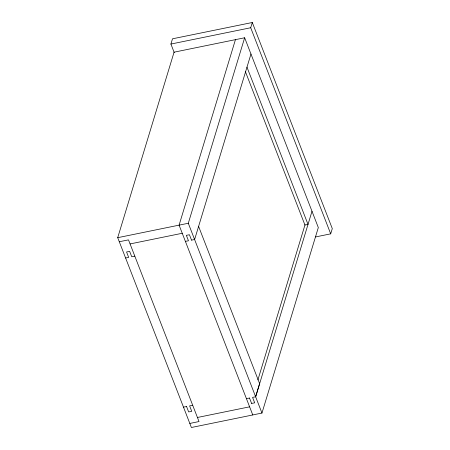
<?xml version="1.0" encoding="UTF-8"?>
<svg xmlns="http://www.w3.org/2000/svg" width="450" height="450" viewBox="0 0 450 450"><rect width="100%" height="100%" fill="white"/><g stroke="black" fill="none" stroke-linecap="round" stroke-linejoin="round"><path stroke-width="0.67" d="M174.212 52.554L170.91 44.049L172.502 38.801L252.298 22.5L332.291 228.594L330.694 233.843L315.562 236.936M235.446 39.645L179.089 225.141L252.765 414.962L191.391 427.5L117.709 237.679L174.066 52.183L244.654 37.766L318.319 227.559L261.962 413.055L252.754 414.934M261.962 413.055L188.297 223.262L244.654 37.766M330.694 233.843L250.701 27.748L252.298 22.5M250.965 54.034L194.608 239.529L191.531 240.126M257.884 379.935L305.049 224.685M251.601 403.431L254.678 402.834L252.568 397.378L255.645 396.782L259.622 383.631L198.585 226.378M255.645 396.782L312.002 211.286M170.91 44.049L250.701 27.748M117.709 237.679L188.297 223.262M119.289 241.746L128.498 239.867L199.018 421.554L189.81 423.433M130.072 243.934L182.244 233.274M185.394 241.38L188.471 240.784L186.356 235.333L189.433 234.737L191.537 240.159M125.606 258.013L128.678 257.389L126.568 251.966L129.634 251.336L131.743 256.764L134.809 256.134M183.482 407.132L186.57 406.536M192.701 405.281L189.619 405.877L191.739 411.334L188.657 411.93L186.553 406.507M246.431 398.632L249.508 398.036M197.438 417.482L249.609 406.828M246.982 67.163L308.019 224.415L304.948 225.039L245.436 71.719M249.497 398.008L251.612 403.459"/></g></svg>
